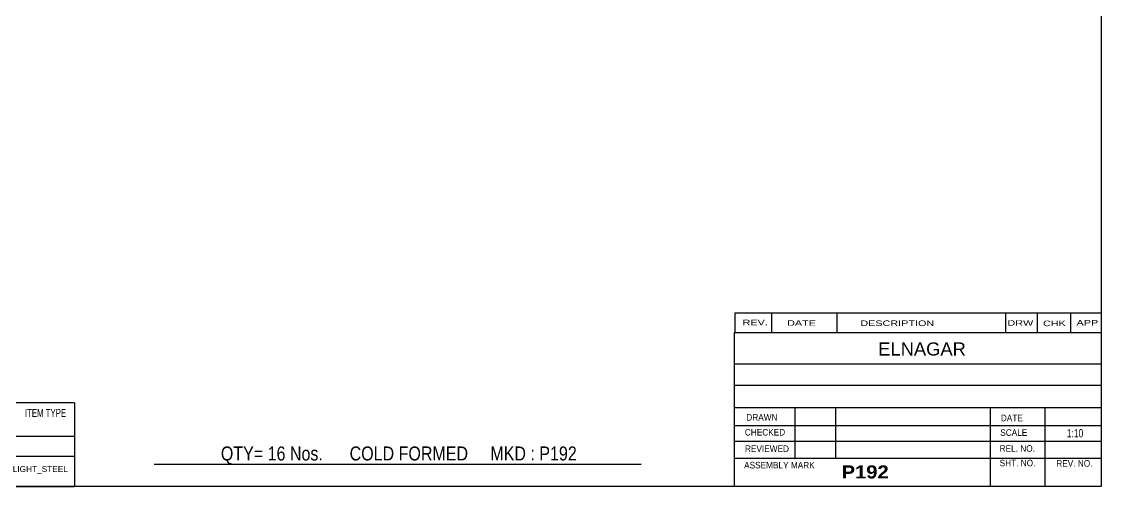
# Model space of a CAD drawing. Header units: millimetres. Extents: x -68 to 335, y -174 to 103.
# Drawn here: x 76.9 to 334.6, y -174.3 to -63.3 of the extents above; entities that cross this region are included whole.
import ezdxf

# ---------------------------------------------------------------- set-up
doc = ezdxf.new("R2010")
doc.units = ezdxf.units.MM
doc.styles.add('Arial', font='ARIAL.TTF', dxfattribs={"height": 0.2})
doc.styles.add('Arial Bold', font='ARIALBD.TTF', dxfattribs={"height": 0.2})
doc.styles.add('Arial Narrow', font='ARIALN.TTF', dxfattribs={"height": 0.2})

# ---------------------------------------------------------------- blocks, each defined once
blk = doc.blocks.new('Unknown-629097293-2005')
at = {"color": 5, "linetype": 'Continuous'}
for p, q in [((334.62, -174.25), (334.62, 102.75)), ((-65.38, -174.25), (334.62, -174.25))]:
    blk.add_line(p, q, dxfattribs=at)
blk = doc.blocks.new('CBS_BOM-629097293-2074')
at = {"color": 7, "linetype": 'Continuous'}
for p, q in [((-65.41, -162.28), (-65.41, -154.28)), ((-65.41, -154.28), (89.51, -154.28)), ((-53.41, -162.28), (-53.41, -154.28)), ((-41.22, -162.28), (-41.22, -154.28)), ((-11.06, -162.28), (-11.06, -154.28)), ((-0.38, -162.28), (-0.38, -154.28)), ((18.94, -162.28), (18.94, -154.28)), ((37.74, -162.28), (37.74, -154.28)), ((48.95, -162.28), (48.95, -154.28)), ((61.74, -162.28), (61.74, -154.28)), ((73.49, -162.28), (73.49, -154.28)), ((89.51, -154.29), (89.5, -162.27)), ((-65.41, -162.28), (89.51, -162.28)), ((-65.41, -167.08), (-65.41, -162.28)), ((-53.41, -167.08), (-53.41, -162.28)), ((-41.22, -167.08), (-41.22, -162.28)), ((-11.06, -167.08), (-11.06, -162.28)), ((-0.38, -167.08), (-0.38, -162.28)), ((18.94, -167.08), (18.94, -162.28)), ((26.2, -167.08), (26.2, -162.28)), ((37.74, -167.08), (37.74, -162.28)), ((48.95, -167.08), (48.95, -162.28)), ((61.74, -167.08), (61.74, -162.28)), ((73.5, -167.08), (73.5, -162.28)), ((89.51, -162.28), (89.51, -167.08)), ((-65.41, -174.28), (-65.41, -167.1)), ((-53.41, -167.08), (89.51, -167.08)), ((48.95, -174.28), (48.95, -167.1)), ((61.74, -174.28), (61.74, -167.1)), ((73.54, -174.28), (73.54, -167.1)), ((89.51, -167.08), (89.51, -174.28)), ((-65.41, -174.28), (89.51, -174.28))]:
    blk.add_line(p, q, dxfattribs=at)
at = {"color": 3, "linetype": 'Continuous', "style": 'Arial'}
for s, height, width, p in [('ASSEMBLY', 1.91, 0.7, (-64.73, -157.71)), ('ITEM', 1.91, 0.8, (-50.09, -157.71)), ('UNIT WT.', 1.91, 0.7, (27.63, -157.78)), ('WT./ITEM', 1.91, 0.7, (38.92, -157.78)), ('TOTAL WT.', 1.91, 0.7, (50.85, -157.78)), ('GRAND', 1.91, 0.8, (64.01, -157.62)), ('ITEM TYPE', 1.91, 0.7, (77.65, -157.7)), ('MARK', 1.91, 0.8, (-62.41, -160.84)), ('NO.', 1.91, 0.8, (-49.23, -160.84)), ('DESCRIPTION', 1.9102, 0.8, (-38.9, -159.21)), ('LENGTH', 1.91, 0.7, (-9.95, -159.21)), ('MATERIAL', 1.91, 0.8, (4.07, -159.26)), ('QTY.', 1.91, 0.8, (20.46, -159.18)), ('IN Kgs', 1.91, 0.8, (28.2, -160.92)), ('IN Kgs', 1.91, 0.8, (39.96, -160.92)), ('IN Kgs', 1.91, 0.8, (51.75, -160.92)), ('TOTAL WT.', 1.91, 0.7, (62.75, -160.96))]:
    blk.add_text(s, height=height, dxfattribs=dict(at, width=width)).set_placement(p)
at = {"color": 7, "linetype": 'Continuous', "style": 'Arial'}
for s, height, width, p in [('1253', 1.91, 0.8, (-52.96, -165.93)), ('Z300-65-15-1.8', 1.9102, 0.9, (-40.29, -165.93)), ('10050', 1.91, 0.85, (-8.6, -165.65)), ('S355JR', 1.91, 0.8, (5.3, -165.62))]:
    blk.add_text(s, height=height, dxfattribs=dict(at, width=width)).set_placement(p)
for s, p in [('1', (22.03, -165.62)), ('0.00', (31.54, -165.81)), ('64.60', (41.75, -165.78)), ('64.60', (54.43, -165.81))]:
    blk.add_text(s, height=1.91, dxfattribs=at).set_placement(p)
at = {"color": 6, "linetype": 'Continuous', "style": 'Arial'}
for s, height, width, p in [('P192 x 16', 2.292, 2.05, (-63.69, -172.09)), ('TOTAL IN Kgs.', 1.9102, 1.2, (24.74, -171.48)), ('64.60', 1.91, 1.3, (53.34, -171.33)), ('103***', 1.91, 1.3, (62.41, -171.17))]:
    blk.add_text(s, height=height, dxfattribs=dict(at, width=width)).set_placement(p)
blk.add_text('LIGHT_STEEL', height=1.4135, dxfattribs=at).set_placement((74.76, -170.83))
blk = doc.blocks.new('CBS_CALLOFF-629097293-2075')
at = {"color": 7, "linetype": 'Continuous'}
blk.add_line((108.5, -168.98), (224.73, -169), dxfattribs=at)
at = {"color": 3, "linetype": 'Continuous', "style": 'Arial Narrow'}
blk.add_text('QTY= 16 Nos.      COLD FORMED     MKD : P192', height=3.3405, dxfattribs=at).set_placement((124.43, -168.09))
blk = doc.blocks.new('CBS_NAME_BLOG-629097293-2076')
at = {"color": 7, "linetype": 'Continuous'}
for p, q in [((247.02, -137.5), (334.54, -137.5)), ((247.02, -174.21), (247.02, -137.5)), ((247.03, -145.04), (334.54, -145.04)), ((247.1, -150.09), (334.62, -150.09)), ((247.02, -155.46), (334.54, -155.46)), ((261.55, -167.57), (261.55, -155.47)), ((271.23, -167.54), (271.23, -155.47)), ((308.15, -174.21), (308.15, -155.48)), ((321.2, -174.21), (321.2, -155.47)), ((247.03, -159.76), (334.62, -159.74)), ((247.02, -163.51), (334.54, -163.51)), ((247.02, -167.55), (334.54, -167.55)), ((247.02, -174.25), (334.62, -174.25))]:
    blk.add_line(p, q, dxfattribs=at)
at = {"color": 3, "linetype": 'Continuous', "style": 'Arial'}
blk.add_text('ELNAGAR', height=3.133, dxfattribs=at).set_placement((281.35, -143.03))
at = {"color": 3, "linetype": 'Continuous'}
for s, height, style, width, p in [('DRAWN', 1.566, 'Arial', 0.9, (249.86, -158.57)), ('DATE', 1.566, 'Arial', 0.9, (310.62, -158.73)), ('CHECKED', 1.566, 'Arial', 0.9, (249.51, -162.14)), ('SCALE', 1.566, 'Arial', 0.9, (310.47, -162.21)), ('1:10', 1.957, 'Arial Narrow', 0.9, (326.36, -162.57)), ('REVIEWED', 1.566, 'Arial', 0.9, (249.54, -166.06)), ('REL. NO.', 1.566, 'Arial', 0.9, (310.33, -166.01)), ('ASSEMBLY MARK', 1.5663, 'Arial', 0.9, (249.33, -169.99)), ('P192', 3.131, 'Arial Bold', 1.1, (272.6, -172.39)), ('SHT. NO.', 1.566, 'Arial', 0.9, (310.33, -169.48)), ('REV. NO.', 1.566, 'Arial', 0.9, (323.85, -169.57))]:
    blk.add_text(s, height=height, dxfattribs=dict(at, style=style, width=width)).set_placement(p)
blk = doc.blocks.new('CBS_REVISION-629097293-2077')
at = {"color": 7, "linetype": 'Continuous'}
for p, q in [((247.11, -132.87), (334.61, -132.87)), ((247.11, -132.87), (247.11, -137.5)), ((255.9, -132.87), (255.9, -137.5)), ((271.5, -132.87), (271.5, -137.44)), ((311.76, -132.87), (311.76, -137.5)), ((319.3, -132.87), (319.3, -137.5)), ((327.25, -132.87), (327.25, -137.5)), ((247.11, -137.5), (334.61, -137.5))]:
    blk.add_line(p, q, dxfattribs=at)
at = {"color": 7, "style": 'Arial Narrow', "width": 1.7}
for s, height, p in [('REV.', 1.326, (248.97, -135.82)), ('DATE', 1.326, (259.59, -135.94)), ('DESCRIPTION', 1.3257, (277.07, -135.99)), ('DRW', 1.326, (312.19, -135.93)), ('CHK', 1.326, (320.67, -136.02)), ('APP', 1.326, (328.68, -135.87))]:
    blk.add_text(s, height=height, dxfattribs=at).set_placement(p)

msp = doc.modelspace()

# ---------------------------------------------------------------- block references
for name in ['Unknown-629097293-2005', 'CBS_REVISION-629097293-2077', 'CBS_NAME_BLOG-629097293-2076', 'CBS_BOM-629097293-2074', 'CBS_CALLOFF-629097293-2075']:
    msp.add_blockref(name, (0, 0))

doc.saveas('drawing.dxf')
